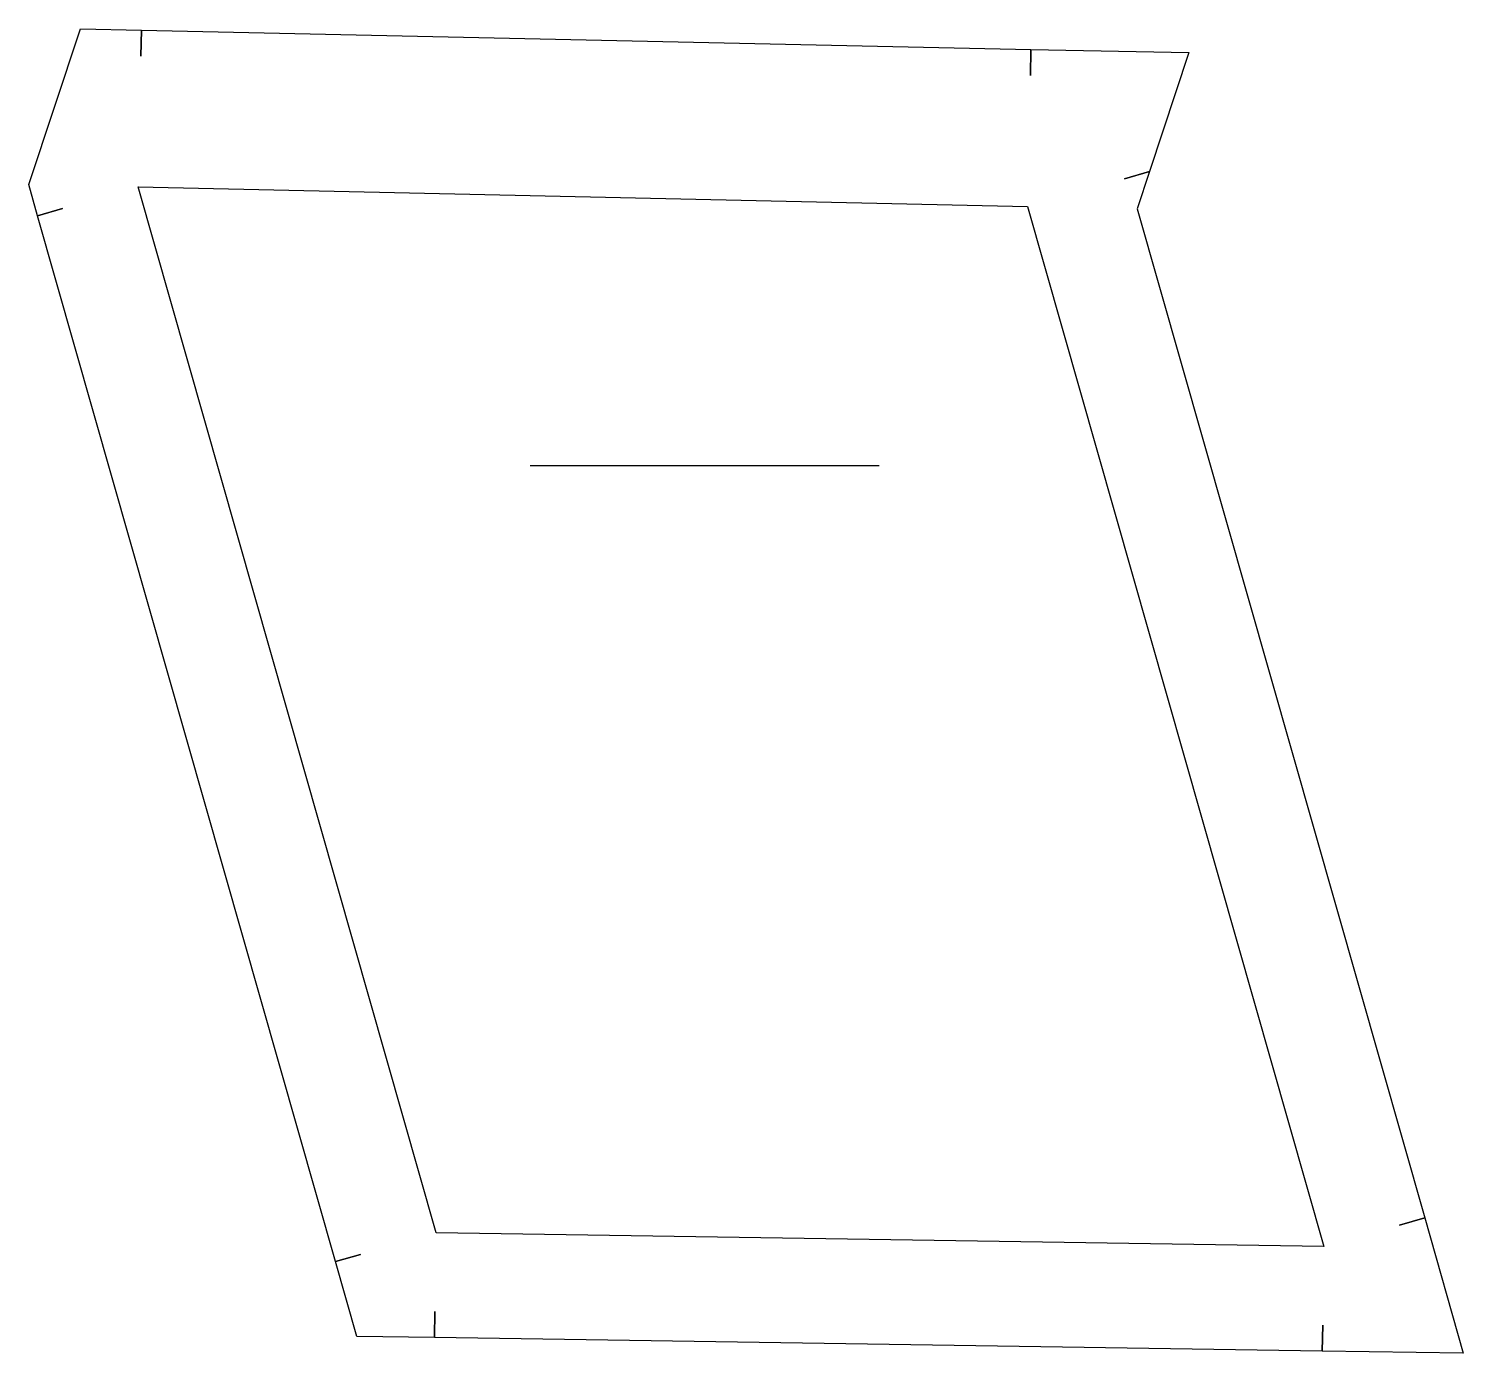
# Model space of a CAD drawing. Header units: inches. Extents: x 0 to 5.39, y 0 to 4.98.
import ezdxf

# ---------------------------------------------------------------- set-up
doc = ezdxf.new("R2010")
doc.units = ezdxf.units.IN

msp = doc.modelspace()

# ---------------------------------------------------------------- linework, layer by layer
at = {"layer": 'T001L001'}
for points in [[(1.233, 0.063), (1.153, 0.345), (1.247, 0.372), (1.153, 0.345), (0.033, 4.276), (0.127, 4.303), (0.033, 4.276), (0, 4.393), (0.195, 4.979), (0.424, 4.974), (0.422, 4.876), (0.424, 4.974), (3.767, 4.901), (3.765, 4.803), (3.767, 4.901), (4.361, 4.889), (4.213, 4.442), (4.118, 4.415), (4.213, 4.442), (4.166, 4.302), (5.247, 0.509), (5.152, 0.482), (5.247, 0.509), (5.392, 0), (4.862, 0.008), (4.864, 0.106), (4.862, 0.008), (1.525, 0.059), (1.527, 0.157), (1.525, 0.059), (1.233, 0.063)], [(1.531, 0.453), (0.411, 4.384), (3.754, 4.311), (4.868, 0.401), (1.531, 0.453)], [(1.885, 3.337), (3.197, 3.337)]]:
    msp.add_lwpolyline(points, dxfattribs=at)

doc.saveas('drawing.dxf')
